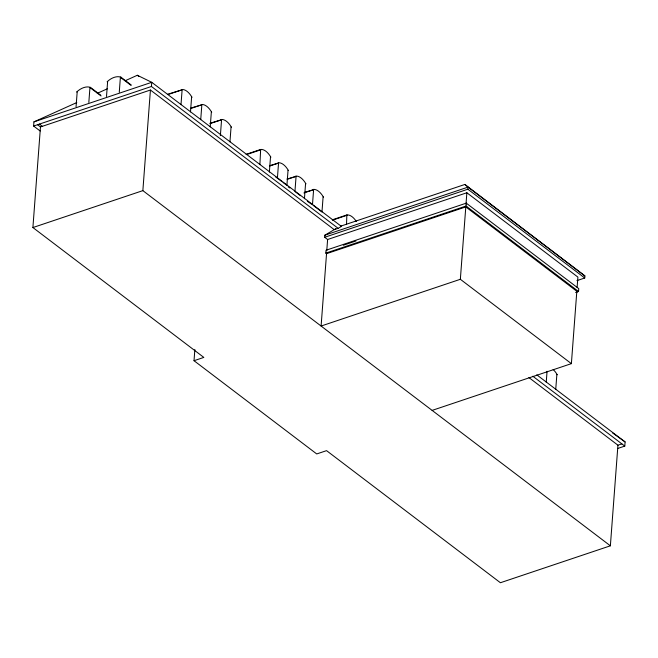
<?xml version="1.0" encoding="UTF-8"?>
<svg xmlns="http://www.w3.org/2000/svg" width="658" height="658" viewBox="0 0 658 658"><rect width="100%" height="100%" fill="white"/><g stroke="black" fill="none" stroke-linecap="round" stroke-linejoin="round"><path stroke-width="0.99" d="M40.163 131.008L33.616 126.04L33.928 121.87L76.78 102.558M194.858 349.53L194.02 360.707L203.832 357.417L32.9 227.553L40.467 126.945L37.547 124.724M76.065 106.711L77.192 91.824L76.698 91.988A16.244 10.783 -52.8 0 1 90.442 87.374L100.756 95.204M88.83 102.426L89.949 87.539L90.442 87.374M106.506 96.496L107.624 81.6L107.131 81.765A16.244 10.783 -52.8 0 1 120.883 77.15L131.329 85.088M119.271 92.21L120.389 77.315L120.883 77.15M528.9 377.552L617.936 445.195L610.369 545.811L142.86 190.631L150.427 90.023L40.467 126.945M33.928 121.87L151.743 82.308L341.412 226.401L338.146 228.334L151.43 86.478L151.743 82.308L137.325 75.267L125.217 80.728M180.999 104.688L182.118 89.801L167.551 94.291M190.499 111.909L191.618 97.014L191.98 97.294A16.244 8.702 71.4 0 0 181.756 89.521M200.723 119.674L201.841 104.778L190.96 108.035M210.223 126.887L211.341 112L211.703 112.271A16.244 8.702 71.4 0 0 201.48 104.507M220.372 135.655L221.565 119.764L209.861 123.293M229.946 141.873L231.065 126.978L231.427 127.257A16.244 8.702 71.4 0 0 221.203 119.485M259.894 164.632L260.65 149.456L246.092 154.342M269.369 172.067L270.512 156.949L270.874 157.229A16.244 8.702 71.4 0 0 260.65 149.456M281.361 181.18L277.405 178.17L278.548 163.052L269.443 165.709M286.978 179.025L296.075 176.369L294.94 191.486L300.476 195.697M304.432 198.708L305.575 183.59L305.937 183.862A16.244 8.702 71.4 0 0 295.713 176.097M312.468 204.811L313.611 189.693L304.506 192.35M577.115 287.456L577.897 277.1L466.859 192.753L327.61 239.504L324.682 237.283L324.838 235.202L335.851 228.688M466.777 206.579L326.541 253.667L325.809 253.116L326.031 250.246L466.259 203.157L578.752 288.623L578.538 291.494L575.61 292.473M326.541 253.667L321.104 326.039L460.353 279.288L571.383 363.644L576.827 291.264M326.755 250.805L327.61 239.504M346.527 224.288L346.848 214.944L332.282 219.83M460.353 279.288L465.798 206.908L577.56 291.823M466.012 204.046L466.859 192.753M578.538 291.494L466.045 206.028L466.259 203.157M464.893 184.454L584.896 275.924L584.74 278.005L467.863 189.208L468.019 187.127L464.893 184.454L340.819 226.122L341.412 226.401M546.247 382.175L547.061 371.252M555.739 389.388L556.857 374.492L557.227 374.772A16.244 8.702 71.4 0 0 553.164 369.541M617.969 448.386L624.787 446.099L625.1 441.929L536.805 374.846M97.269 93.321L107.517 88.707M33.616 126.04L151.43 86.478M167.922 94.563L182.118 89.801M190.368 108.636L201.841 104.778M210.231 123.572L221.565 119.764M246.454 154.622L261.012 149.736M32.9 227.553L142.86 190.631M269.813 165.989L278.548 163.052M287.34 179.305L296.075 176.369M303.906 192.95L313.611 189.693M332.652 220.109L347.21 215.215M338.146 228.334L334.223 229.65L150.427 90.023M324.838 235.202L468.019 187.127L584.896 275.924M324.682 237.283L467.863 189.208M343.311 245.245L355.97 240.993M325.809 253.116L466.045 206.028M576.951 280.621L584.74 278.005M432.133 410.395L571.383 363.644M617.936 445.195L621.868 443.879M610.369 545.811L500.409 582.733L326.557 450.648L316.737 453.946L194.02 360.707M275.718 177.002L277.405 178.17M288.163 186.831L289.857 187.991M307.393 201.315L311.621 204.227M612.631 432.972L625.1 441.929M282.948 182.381L286.904 185.383L288.039 170.266L288.41 170.545A16.244 8.702 71.4 0 0 278.178 162.773M313.266 205.411L321.968 212.024L323.103 196.906L323.473 197.186A16.244 8.702 71.4 0 0 313.241 189.414M137.325 75.267L138.961 76.509M532.824 376.236L624.787 446.099M120.389 77.315L130.835 85.252M89.949 87.539L101.061 95.969M39.505 124.066L42.326 126.32M346.848 214.944A16.244 8.702 71.4 0 1 356.332 221.491"/></g></svg>
